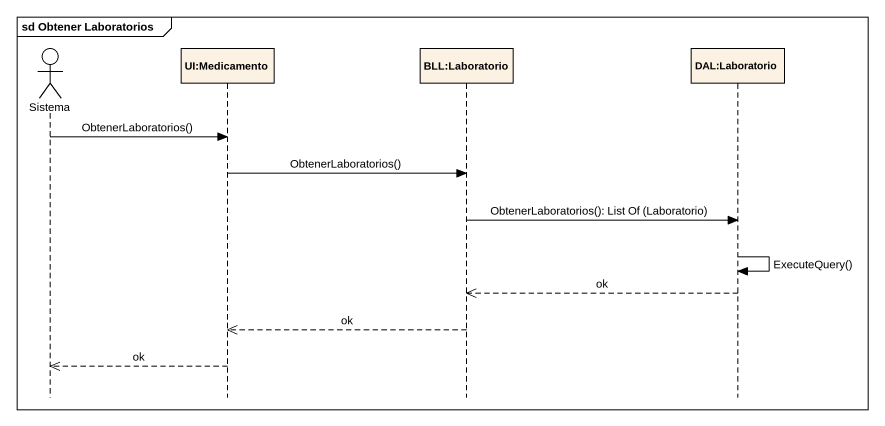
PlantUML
@startuml
mainframe sd Obtener Laboratorios
hide footbox
actor Sistema
participant "UI:Medicamento" as UI_Medicamento
participant "BLL:Laboratorio" as BLL_Laboratorio
participant "DAL:Laboratorio" as DAL_Laboratorio

Sistema -> UI_Medicamento : ObtenerLaboratorios()
UI_Medicamento -> BLL_Laboratorio : ObtenerLaboratorios()
BLL_Laboratorio -> DAL_Laboratorio : ObtenerLaboratorios(): List Of (Laboratorio)
DAL_Laboratorio -> DAL_Laboratorio : ExecuteQuery()
DAL_Laboratorio -->> BLL_Laboratorio : ok
BLL_Laboratorio -->> UI_Medicamento : ok
UI_Medicamento -->> Sistema : ok
@enduml
